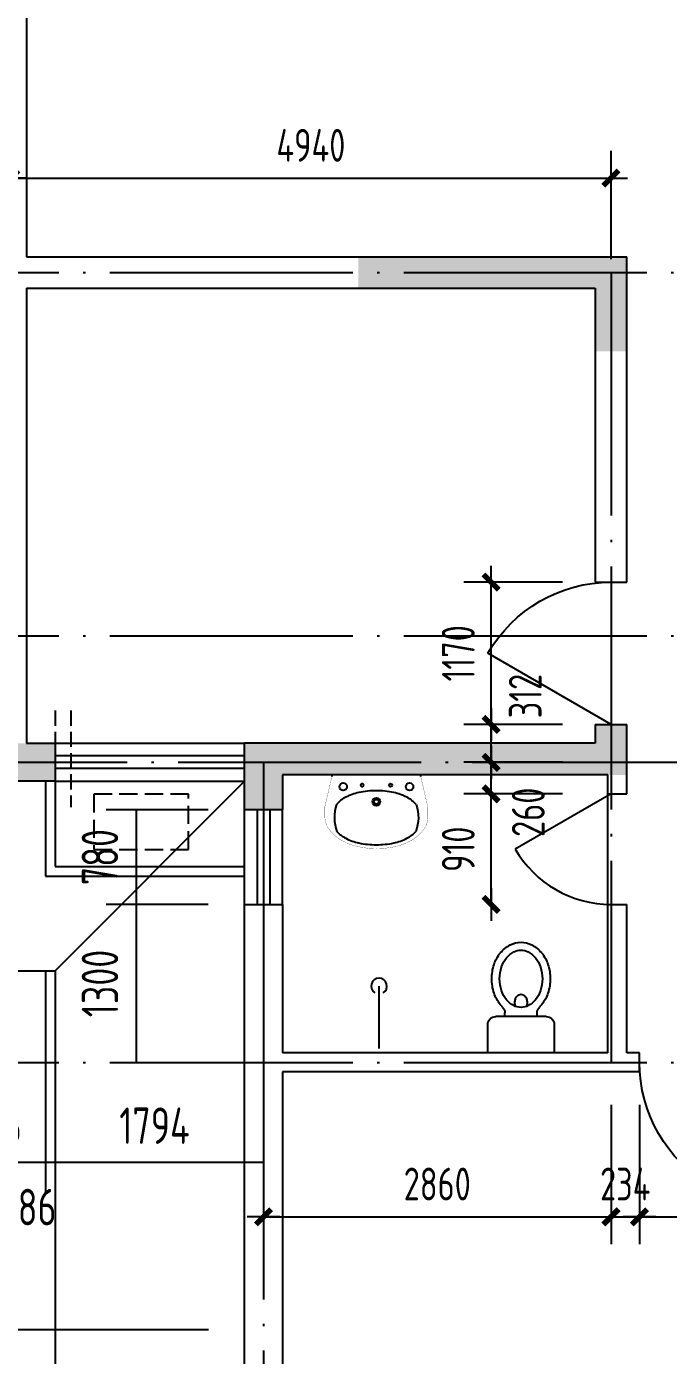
# Model space of a CAD drawing. Extents: x -726032 to 135930, y -151624 to 587044.
# Drawn here: x -689014 to -683732, y 552942 to 563876 of the extents above; entities that cross this region are included whole.
import ezdxf
from ezdxf.enums import TextEntityAlignment as Align

# ---------------------------------------------------------------- set-up
doc = ezdxf.new("R2010")
doc.units = 0
doc.header["$LTSCALE"] = 1000
doc.header["$MEASUREMENT"] = 0
doc.linetypes.add('DASH', pattern=[0.35, 0.25, -0.1])
doc.linetypes.add('DOTE', pattern=[2.42, 2, -0.2, 0.02, -0.2])
doc.layers.get('0').update_dxf_attribs({"linetype": 'CONTINUOUS'})
doc.layers.get('DEFPOINTS').update_dxf_attribs({"color": 1, "linetype": 'CONTINUOUS'})
for name, color, linetype in [('COLUMN', 170, 'CONTINUOUS'), ('DOTE', 8, 'DOTE'), ('GROUND', 45, 'CONTINUOUS'), ('LVTRY', 6, 'CONTINUOUS'), ('PUB_DIM', 245, 'CONTINUOUS'), ('ROOF', 4, 'CONTINUOUS'), ('WALL', 255, 'CONTINUOUS'), ('WINDOW', 155, 'CONTINUOUS'), ('WINDOW_TEXT', 7, 'CONTINUOUS'), ('引线', 213, 'CONTINUOUS'), ('空调', 245, 'CONTINUOUS')]:
    doc.layers.add(name, color=color, linetype=linetype)
doc.styles.add('DIM_FONT', font='isocp.shx', dxfattribs={"width": 0.8})
doc.styles.add('SIMPLEX', font='SIMPLEX.SHX')
doc.dimstyles.new('DIMA', dxfattribs={"dimtxt": 300, "dimasz": 1, "dimexe": 250, "dimexo": 300, "dimgap": 150, "dimtad": 1, "dimdec": 0, "dimzin": 0, "dimdsep": 46, "dimtxsty": 'DIM_FONT', "dimcen": 0.09, "dimse1": 1, "dimclrt": 142, "dimadec": 0, "dimazin": 0, "dimtfac": 1, "dimtdec": 0, "dimtix": 1, "dimtmove": 2, "dimatfit": 3, "dimfxl": 1, "dimtolj": 1, "dimtzin": 0, "dimarcsym": 0})
doc.dimstyles.new('DIMB', dxfattribs={"dimtxt": 300, "dimasz": 1, "dimexe": 250, "dimexo": 300, "dimgap": 150, "dimtad": 1, "dimdec": 0, "dimzin": 0, "dimdsep": 46, "dimtxsty": 'DIM_FONT', "dimcen": 0.09, "dimse2": 1, "dimclrt": 142, "dimadec": 0, "dimazin": 0, "dimtfac": 1, "dimtdec": 0, "dimtix": 1, "dimtmove": 2, "dimatfit": 3, "dimfxl": 1, "dimtolj": 1, "dimtzin": 0, "dimarcsym": 0})
doc.dimstyles.new('DIMN', dxfattribs={"dimtxt": 300, "dimasz": 1, "dimexe": 250, "dimexo": 300, "dimgap": 150, "dimtad": 1, "dimdec": 0, "dimzin": 0, "dimdsep": 46, "dimtxsty": 'DIM_FONT', "dimcen": 0.09, "dimclrt": 142, "dimadec": 0, "dimazin": 0, "dimtfac": 1, "dimtdec": 0, "dimtix": 1, "dimtmove": 2, "dimatfit": 3, "dimfxl": 1, "dimtolj": 1, "dimtzin": 0, "dimarcsym": 0})

# ---------------------------------------------------------------- blocks, each defined once
blk = doc.blocks.new('_DBLK')
blk.add_line((-0.5, 0), (0, -0.866))
blk.add_arc((-0.5, 0), 1, 300, 0)
at = {"layer": 'WINDOW_TEXT', "style": 'SIMPLEX', "flags": 9}
blk.add_attdef('A', text='', height=1, dxfattribs=at).set_placement((0, 1.5), align=Align.MIDDLE)
blk = doc.blocks.new('_DIMX')
blk.add_line((-150, 0), (150, 0))
at = {"const_width": 50}
blk.add_lwpolyline([(-70, -70), (70, 70)], dxfattribs=at)
blk = doc.blocks.new('*D1700')
at = {"layer": 'DEFPOINTS', "color": 0, "transparency": 16777216}
for p in [(-685191, 559304), (-684334, 559304), (-684334, 558134)]:
    blk.add_point(p, dxfattribs=at)
at = {"layer": 'PUB_DIM', "color": 0, "lineweight": -2, "transparency": 16777216}
for p, q in [((-684604, 559304), (-685416, 559304)), ((-685191, 558135), (-685191, 559304))]:
    blk.add_line(p, q, dxfattribs=at)
at = {"layer": 'PUB_DIM', "color": 0, "lineweight": -2, "transparency": 16777216, "xscale": 0.9, "yscale": 0.9, "zscale": 0.9}
for p, rotation in [((-685191, 559304), 90), ((-685191, 558134), 270)]:
    blk.add_blockref('_DIMX', p, dxfattribs=dict(at, rotation=rotation))
at = {"layer": 'PUB_DIM', "color": 142, "transparency": 16777216, "insert": (-685461, 558719), "char_height": 270, "attachment_point": 5, "rotation": 90, "style": 'DIM_FONT'}
blk.add_mtext('\\A1;1170', dxfattribs=at)
blk = doc.blocks.new('*D1701')
at = {"layer": 'DEFPOINTS', "color": 0, "transparency": 16777216}
for p in [(-685191, 558134), (-684334, 558134), (-684334, 557822)]:
    blk.add_point(p, dxfattribs=at)
at = {"layer": 'PUB_DIM', "color": 0, "lineweight": -2, "transparency": 16777216}
for p, q in [((-684604, 558134), (-685416, 558134)), ((-685191, 557823), (-685191, 558134))]:
    blk.add_line(p, q, dxfattribs=at)
at = {"layer": 'PUB_DIM', "color": 0, "lineweight": -2, "transparency": 16777216, "xscale": 0.9, "yscale": 0.9, "zscale": 0.9}
for p, rotation in [((-685191, 558134), 90), ((-685191, 557822), 270)]:
    blk.add_blockref('_DIMX', p, dxfattribs=dict(at, rotation=rotation))
at = {"layer": 'PUB_DIM', "color": 142, "transparency": 16777216, "insert": (-684910, 558367), "char_height": 270, "attachment_point": 5, "rotation": 90, "style": 'DIM_FONT'}
blk.add_mtext('\\A1;312', dxfattribs=at)
blk = doc.blocks.new('*D1286')
at = {"layer": 'DEFPOINTS', "color": 0, "transparency": 16777216}
for p in [(-688858, 556413), (-687064, 556413), (-687064, 554532)]:
    blk.add_point(p, dxfattribs=at)
at = {"layer": 'PUB_DIM', "color": 0, "lineweight": -2, "transparency": 16777216}
for p, q in [((-688858, 556113), (-688858, 554282)), ((-687064, 556113), (-687064, 554282)), ((-688857, 554532), (-687065, 554532))]:
    blk.add_line(p, q, dxfattribs=at)
at = {"layer": 'PUB_DIM', "color": 0, "transparency": 16777216}
for points in [[(-688857, 554532), (-688857, 554532), (-688858, 554532)], [(-687065, 554532), (-687065, 554532), (-687064, 554532)]]:
    blk.add_solid(points, dxfattribs=at)
at = {"layer": 'PUB_DIM', "color": 142, "transparency": 16777216, "insert": (-687961, 554832), "char_height": 300, "attachment_point": 5, "style": 'DIM_FONT'}
blk.add_mtext('\\A1;1794', dxfattribs=at)
blk = doc.blocks.new('*D2545')
at = {"layer": 'DEFPOINTS', "color": 0, "transparency": 16777216}
for p in [(-689144, 556413), (-688858, 556413), (-688858, 554532)]:
    blk.add_point(p, dxfattribs=at)
at = {"layer": 'PUB_DIM', "color": 0, "lineweight": -2, "transparency": 16777216}
for p, q in [((-688858, 556113), (-688858, 554282)), ((-689145, 554532), (-689146, 554532)), ((-689144, 554532), (-688858, 554532)), ((-688857, 554532), (-688856, 554532))]:
    blk.add_line(p, q, dxfattribs=at)
at = {"layer": 'PUB_DIM', "color": 0, "transparency": 16777216}
for points in [[(-689145, 554532), (-689145, 554532), (-689144, 554532)], [(-688857, 554532), (-688857, 554532), (-688858, 554532)]]:
    blk.add_solid(points, dxfattribs=at)
at = {"layer": 'PUB_DIM', "color": 142, "transparency": 16777216, "insert": (-689001, 554162), "char_height": 300, "attachment_point": 5, "style": 'DIM_FONT'}
blk.add_mtext('\\A1;286', dxfattribs=at)
blk = doc.blocks.new('*D3798')
at = {"layer": 'DEFPOINTS', "color": 0, "transparency": 16777216}
for p in [(-689430, 556413), (-689144, 556413), (-689144, 554532)]:
    blk.add_point(p, dxfattribs=at)
at = {"layer": 'PUB_DIM', "color": 0, "lineweight": -2, "transparency": 16777216}
for p, q in [((-689430, 556113), (-689430, 554282)), ((-689431, 554532), (-689432, 554532)), ((-689430, 554532), (-689144, 554532)), ((-689143, 554532), (-689142, 554532))]:
    blk.add_line(p, q, dxfattribs=at)
at = {"layer": 'PUB_DIM', "color": 0, "transparency": 16777216}
for points in [[(-689431, 554532), (-689431, 554532), (-689430, 554532)], [(-689143, 554532), (-689143, 554532), (-689144, 554532)]]:
    blk.add_solid(points, dxfattribs=at)
at = {"layer": 'PUB_DIM', "color": 142, "transparency": 16777216, "insert": (-689287, 554832), "char_height": 300, "attachment_point": 5, "style": 'DIM_FONT'}
blk.add_mtext('\\A1;286', dxfattribs=at)
blk = doc.blocks.new('*D2565')
at = {"layer": 'DEFPOINTS', "color": 0, "transparency": 16777216}
for p in [(-685191, 557822), (-684334, 557822), (-684334, 557562)]:
    blk.add_point(p, dxfattribs=at)
at = {"layer": 'PUB_DIM', "color": 0, "lineweight": -2, "transparency": 16777216}
for p, q in [((-684604, 557822), (-685416, 557822)), ((-685191, 557823), (-685191, 557824)), ((-685191, 557562), (-685191, 557822)), ((-685191, 557562), (-685191, 557561))]:
    blk.add_line(p, q, dxfattribs=at)
at = {"layer": 'PUB_DIM', "color": 0, "lineweight": -2, "transparency": 16777216, "xscale": 0.9, "yscale": 0.9, "zscale": 0.9}
for p, rotation in [((-685191, 557822), 270), ((-685191, 557562), 90)]:
    blk.add_blockref('_DIMX', p, dxfattribs=dict(at, rotation=rotation))
at = {"layer": 'PUB_DIM', "color": 142, "transparency": 16777216, "insert": (-684885, 557411), "char_height": 270, "attachment_point": 5, "rotation": 90, "style": 'DIM_FONT'}
blk.add_mtext('\\A1;260', dxfattribs=at)
blk = doc.blocks.new('*D2566')
at = {"layer": 'DEFPOINTS', "color": 0, "transparency": 16777216}
for p in [(-685191, 557562), (-684334, 557562), (-684334, 556652)]:
    blk.add_point(p, dxfattribs=at)
at = {"layer": 'PUB_DIM', "color": 0, "lineweight": -2, "transparency": 16777216}
for p, q in [((-684604, 557562), (-685416, 557562)), ((-685191, 556653), (-685191, 557562))]:
    blk.add_line(p, q, dxfattribs=at)
at = {"layer": 'PUB_DIM', "color": 0, "lineweight": -2, "transparency": 16777216, "xscale": 0.9, "yscale": 0.9, "zscale": 0.9}
for p, rotation in [((-685191, 557562), 90), ((-685191, 556652), 270)]:
    blk.add_blockref('_DIMX', p, dxfattribs=dict(at, rotation=rotation))
at = {"layer": 'PUB_DIM', "color": 142, "transparency": 16777216, "insert": (-685461, 557107), "char_height": 270, "attachment_point": 5, "rotation": 90, "style": 'DIM_FONT'}
blk.add_mtext('\\A1;910', dxfattribs=at)
blk = doc.blocks.new('_LV5')
for p, q in [((210.1, 0), (-210.1, 0)), ((-210.1, 0), (-210.1, -180)), ((210.1, -180), (210.1, 0)), ((160.1, -230), (-160.1, -230)), ((-101.4, -230), (-101.4, -254.3)), ((101.4, -230), (101.4, -254.1))]:
    blk.add_line(p, q)
blk.add_lwpolyline([(-135.1, -469.4, 0.080312), (-123, -544.2, 0.089014), (-91.8, -601.5, 0.104918), (-45.6, -639.3, 0.119812), (0.1, -650.4, 0.119812), (45.8, -639.3, 0.104918), (92, -601.5, 0.089014), (123.2, -544.2, 0.080312), (135.3, -469.4, 0.080312), (123.2, -394.6, 0.089014), (92, -337.3, 0.104918), (45.8, -299.5, 0.119812), (0.1, -288.4, 0.119812), (-45.6, -299.5, 0.104918), (-91.8, -337.3, 0.089014), (-123, -394.6, 0.080312)], format="xyb", close=True)
for points in [[(-38.7, -318.5, 0.073567), (-35.6, -339.5, 0.084454), (-27.4, -356, 0.10642), (-14.1, -367.8, 0.129709), (0, -371.5, 0.129709), (14.1, -367.8, 0.10642), (27.4, -356, 0.084454), (35.6, -339.5, 0.073567), (38.7, -318.5, 0.073567), (35.6, -297.5, 0.014016), (34.7, -294.6, 0.10642)], [(-34.7, -294.7, 0.013578), (-35.6, -297.5, 0.073567), (-38.7, -318.5, 0.073567)]]:
    blk.add_lwpolyline(points, format="xyb")
for centre, radius, start, end in [((-160.1, -180), 50, 180, 270), ((160.1, -180), 50, 270, 0), ((52.2, -452.8), 234.6, 141.28635, 161.63333), ((20.4, -427.3), 193.8, 134.81437, 141.28635), ((-151.4, -254.3), 50, 314.81437, 0), ((151.4, -254.1), 50, 180, 225.25549), ((-20.2, -427.3), 193.8, 38.71365, 45.25549), ((-52, -452.8), 234.6, 18.36667, 38.71365), ((102.3, -469.4), 287.4, 161.63333, 180), ((-102.1, -469.4), 287.4, 0, 18.36667), ((102.3, -469.4), 287.4, 180, 198.36667), ((-102.1, -469.4), 287.4, 341.63333, 0), ((52.2, -486), 234.6, 198.36667, 218.71365), ((-52, -486), 234.6, 321.28635, 341.63333), ((20.4, -511.6), 193.8, 218.71365, 242.67141), ((-20.2, -511.6), 193.8, 297.32859, 321.28635), ((0.1, -550.8), 149.6, 242.67141, 270), ((0.1, -550.8), 149.6, 270, 297.32859)]:
    blk.add_arc(centre, radius, start, end)
blk = doc.blocks.new('_LV10')
blk.add_line((0, -37), (0, -432))
blk.add_arc((0, -432), 50, 121.03319, 58.96681)
blk = doc.blocks.new('M_E11')
for p, q in [((-280, -10), (-280, 0)), ((280, 0), (280, -10)), ((-250.5, -188.9), (-250.5, -185.7)), ((-247.8, -182.8), (-250.2, -184.9))]:
    blk.add_line(p, q)
at = {"const_width": 1.5}
for points in [[(-280, 0), (280, 0)], [(-325.7, -199.5), (-280, -5)], [(325.7, -203.7), (280, -5)]]:
    blk.add_lwpolyline(points, dxfattribs=at)
for points in [[(253, -188.3, 0.098208), (193.2, -140.8, 0.066287), (110.4, -111.4, 0.052428), (0, -99.8, 0.052428), (-110.4, -111.4, 0.066287), (-193.2, -140.8, 0.093876), (-250.8, -185.7, 0.171377)], [(-249.5, -357.7, 0.091341), (-193.2, -401.2, 0.066287), (-110.4, -430.6, 0.052428), (0, -442.2, 0.052428), (110.4, -430.6, 0.066287), (193.2, -401.2, 0.091756), (249.7, -357.5, 0.171377)]]:
    blk.add_lwpolyline(points, format="xyb")
for points in [[(-325.7, -199.5, 0.008223), (-325.7, -203.7, 0.149285)], [(-325.7, -265.7, 0.149285), (-304.4, -336.6, 0.107079), (-230.9, -407.7, 0.075625), (-131, -450.5, 0.062436), (-0.8, -467.3, 0.062436), (129.6, -451.5, 0.075625), (229.8, -409.6, 0.107079), (303.8, -339.1, 0.149285), (325.7, -268.3, 0.005205), (325.7, -265.7, 0.086596)]]:
    blk.add_lwpolyline(points, format="xyb", dxfattribs=at)
at = {"const_width": 1.5, "flags": 128}
for points in [[(-325.7, -203.7), (-325.7, -268.3)], [(325.7, -203.7), (325.7, -268.3)]]:
    blk.add_lwpolyline(points, dxfattribs=at)
at = {"flags": 128}
for points in [[(-253, -188.3, 0.172546), (-249.7, -357.5, 0.726395)], [(253, -188.3, -0.172546), (249.7, -357.5, -0.726395)]]:
    blk.add_lwpolyline(points, format="xyb", dxfattribs=at)
for centre, radius in [((-210, -75), 24), ((-210, -75), 24), ((-210, -75), 24), ((-90, -65), 10), ((90, -65), 10), ((210, -75), 24), ((0, -170), 25), ((0, -170), 15)]:
    blk.add_circle(centre, radius)
blk.add_arc((-249.5, -185.7), 1, 131.32236, 180)
at = {"width": 0.8, "flags": 9}
for tag in ['XSIZE', 'YSIZE']:
    blk.add_attdef(tag, (0, 0), '', height=0.5, dxfattribs=at)
blk = doc.blocks.new('_WBLK')
for p, q in [((-0.5, 0.5), (0.5, 0.5)), ((0.5, 0.1667), (-0.5, 0.1667)), ((0.5, -0.1667), (-0.5, -0.1667)), ((-0.5, -0.5), (0.5, -0.5))]:
    blk.add_line(p, q)
at = {"layer": 'WINDOW_TEXT', "style": 'SIMPLEX', "flags": 9}
blk.add_attdef('A', text='', height=1, dxfattribs=at).set_placement((0, 1.5), align=Align.MIDDLE)
blk = doc.blocks.new('*D2567')
at = {"layer": 'DEFPOINTS', "color": 0, "transparency": 16777216}
for p in [(-688110, 556652), (-687220, 556652), (-687220, 555352)]:
    blk.add_point(p, dxfattribs=at)
at = {"layer": 'PUB_DIM', "color": 0, "lineweight": -2, "transparency": 16777216}
for p, q in [((-687520, 556652), (-688360, 556652)), ((-688110, 555353), (-688110, 556651))]:
    blk.add_line(p, q, dxfattribs=at)
at = {"layer": 'PUB_DIM', "color": 0, "transparency": 16777216}
for points in [[(-688110, 556651), (-688110, 556651), (-688110, 556652)], [(-688110, 555353), (-688110, 555353), (-688110, 555352)]]:
    blk.add_solid(points, dxfattribs=at)
at = {"layer": 'PUB_DIM', "color": 142, "transparency": 16777216, "insert": (-688410, 556002), "char_height": 300, "attachment_point": 5, "rotation": 90, "style": 'DIM_FONT'}
blk.add_mtext('\\A1;1300', dxfattribs=at)
blk = doc.blocks.new('*D1305')
at = {"layer": 'DEFPOINTS', "color": 0, "transparency": 16777216}
for p in [(-688110, 557432), (-687220, 557432), (-687220, 556652)]:
    blk.add_point(p, dxfattribs=at)
at = {"layer": 'PUB_DIM', "color": 0, "lineweight": -2, "transparency": 16777216}
for p, q in [((-687520, 557432), (-688360, 557432)), ((-688110, 556653), (-688110, 557431)), ((-687520, 556652), (-688360, 556652))]:
    blk.add_line(p, q, dxfattribs=at)
at = {"layer": 'PUB_DIM', "color": 0, "transparency": 16777216}
for points in [[(-688110, 557431), (-688110, 557431), (-688110, 557432)], [(-688110, 556653), (-688110, 556653), (-688110, 556652)]]:
    blk.add_solid(points, dxfattribs=at)
at = {"layer": 'PUB_DIM', "color": 142, "transparency": 16777216, "insert": (-688410, 557042), "char_height": 300, "attachment_point": 5, "rotation": 90, "style": 'DIM_FONT'}
blk.add_mtext('\\A1;780', dxfattribs=at)
blk = doc.blocks.new('*D2569')
at = {"layer": 'DEFPOINTS', "color": 0, "transparency": 16777216}
for p in [(-684204, 555274), (-683970, 555274), (-683970, 554082)]:
    blk.add_point(p, dxfattribs=at)
at = {"layer": 'PUB_DIM', "color": 0, "lineweight": -2, "transparency": 16777216}
for p, q in [((-683970, 555004), (-683970, 553857)), ((-684205, 554082), (-684206, 554082)), ((-684204, 554082), (-683970, 554082)), ((-683969, 554082), (-683968, 554082))]:
    blk.add_line(p, q, dxfattribs=at)
at = {"layer": 'PUB_DIM', "color": 0, "lineweight": -2, "transparency": 16777216, "xscale": 0.9, "yscale": 0.9, "zscale": 0.9}
blk.add_blockref('_DIMX', (-684204, 554082), dxfattribs=at)
at = {"layer": 'PUB_DIM', "color": 0, "lineweight": -2, "transparency": 16777216, "xscale": 0.9, "yscale": 0.9, "zscale": 0.9, "rotation": 180}
blk.add_blockref('_DIMX', (-683970, 554082), dxfattribs=at)
at = {"layer": 'PUB_DIM', "color": 142, "transparency": 16777216, "insert": (-684087, 554352), "char_height": 270, "attachment_point": 5, "style": 'DIM_FONT'}
blk.add_mtext('\\A1;234', dxfattribs=at)
blk = doc.blocks.new('*D2570')
at = {"layer": 'DEFPOINTS', "color": 0, "transparency": 16777216}
for p in [(-687064, 555274), (-684204, 555274), (-684204, 554082)]:
    blk.add_point(p, dxfattribs=at)
at = {"layer": 'PUB_DIM', "color": 0, "lineweight": -2, "transparency": 16777216}
for p, q in [((-684204, 555004), (-684204, 553857)), ((-687063, 554082), (-684205, 554082))]:
    blk.add_line(p, q, dxfattribs=at)
at = {"layer": 'PUB_DIM', "color": 0, "lineweight": -2, "transparency": 16777216, "xscale": 0.9, "yscale": 0.9, "zscale": 0.9, "rotation": 180}
blk.add_blockref('_DIMX', (-687064, 554082), dxfattribs=at)
at = {"layer": 'PUB_DIM', "color": 0, "lineweight": -2, "transparency": 16777216, "xscale": 0.9, "yscale": 0.9, "zscale": 0.9}
blk.add_blockref('_DIMX', (-684204, 554082), dxfattribs=at)
at = {"layer": 'PUB_DIM', "color": 142, "transparency": 16777216, "insert": (-685634, 554352), "char_height": 270, "attachment_point": 5, "style": 'DIM_FONT'}
blk.add_mtext('\\A1;2860', dxfattribs=at)
blk = doc.blocks.new('*D2571')
at = {"layer": 'DEFPOINTS', "color": 0, "transparency": 16777216}
for p in [(-683970, 555274), (-682800, 555274), (-682800, 554082)]:
    blk.add_point(p, dxfattribs=at)
at = {"layer": 'PUB_DIM', "color": 0, "lineweight": -2, "transparency": 16777216}
for p, q in [((-682800, 555004), (-682800, 553857)), ((-683969, 554082), (-682801, 554082))]:
    blk.add_line(p, q, dxfattribs=at)
at = {"layer": 'PUB_DIM', "color": 0, "lineweight": -2, "transparency": 16777216, "xscale": 0.9, "yscale": 0.9, "zscale": 0.9, "rotation": 180}
blk.add_blockref('_DIMX', (-683970, 554082), dxfattribs=at)
at = {"layer": 'PUB_DIM', "color": 0, "lineweight": -2, "transparency": 16777216, "xscale": 0.9, "yscale": 0.9, "zscale": 0.9}
blk.add_blockref('_DIMX', (-682800, 554082), dxfattribs=at)
at = {"layer": 'PUB_DIM', "color": 142, "transparency": 16777216, "insert": (-683385, 554352), "char_height": 270, "attachment_point": 5, "style": 'DIM_FONT'}
blk.add_mtext('\\A1;1170', dxfattribs=at)
blk = doc.blocks.new('*D2715')
at = {"layer": 'DEFPOINTS', "color": 0, "transparency": 16777216}
for p in [(-684204, 562629), (-689144, 561692), (-684204, 561692)]:
    blk.add_point(p, dxfattribs=at)
at = {"layer": 'PUB_DIM', "color": 0, "lineweight": -2, "transparency": 16777216}
for p, q in [((-684204, 561962), (-684204, 562854)), ((-689143, 562629), (-684205, 562629))]:
    blk.add_line(p, q, dxfattribs=at)
at = {"layer": 'PUB_DIM', "color": 0, "lineweight": -2, "transparency": 16777216, "xscale": 0.9, "yscale": 0.9, "zscale": 0.9, "rotation": 180}
blk.add_blockref('_DIMX', (-689144, 562629), dxfattribs=at)
at = {"layer": 'PUB_DIM', "color": 0, "lineweight": -2, "transparency": 16777216, "xscale": 0.9, "yscale": 0.9, "zscale": 0.9}
blk.add_blockref('_DIMX', (-684204, 562629), dxfattribs=at)
at = {"layer": 'PUB_DIM', "color": 142, "transparency": 16777216, "insert": (-686674, 562899), "char_height": 270, "attachment_point": 5, "style": 'DIM_FONT'}
blk.add_mtext('\\A1;4940', dxfattribs=at)
blk = doc.blocks.new('*D2719')
at = {"layer": 'DEFPOINTS', "color": 0, "transparency": 16777216}
for p in [(-694084, 562629), (-694084, 561692), (-689144, 561692)]:
    blk.add_point(p, dxfattribs=at)
at = {"layer": 'PUB_DIM', "color": 0, "lineweight": -2, "transparency": 16777216}
for p, q in [((-694084, 561962), (-694084, 562854)), ((-689145, 562629), (-694083, 562629))]:
    blk.add_line(p, q, dxfattribs=at)
at = {"layer": 'PUB_DIM', "color": 0, "lineweight": -2, "transparency": 16777216, "xscale": 0.9, "yscale": 0.9, "zscale": 0.9, "rotation": 180}
blk.add_blockref('_DIMX', (-694084, 562629), dxfattribs=at)
at = {"layer": 'PUB_DIM', "color": 0, "lineweight": -2, "transparency": 16777216, "xscale": 0.9, "yscale": 0.9, "zscale": 0.9}
blk.add_blockref('_DIMX', (-689144, 562629), dxfattribs=at)
at = {"layer": 'PUB_DIM', "color": 142, "transparency": 16777216, "insert": (-691614, 562899), "char_height": 270, "attachment_point": 5, "style": 'DIM_FONT'}
blk.add_mtext('\\A1;4940', dxfattribs=at)

msp = doc.modelspace()

# ---------------------------------------------------------------- linework, layer by layer
at = {"layer": 'COLUMN'}
for points in [[(-686283.9, 561982.4), (-686283.9, 561722.4), (-684073.9, 561982.4), (-684333.9, 561722.4)], [(-684333.9, 561722.4), (-684333.9, 561202.4), (-684073.9, 561982.4), (-684073.9, 561202.4)], [(-684333.9, 558134.4), (-684333.9, 557978.4), (-684073.9, 558134.4), (-684073.9, 557718.4)], [(-689507.9, 557978.4), (-689507.9, 557666.4), (-688779.9, 557978.4), (-688779.9, 557666.4)], [(-687219.9, 557978.4), (-687219.9, 557432.4), (-686907.9, 557718.4), (-686907.9, 557432.4)], [(-687219.9, 557978.4), (-686907.9, 557718.4), (-684333.9, 557978.4), (-684073.9, 557718.4)]]:
    msp.add_solid(points, dxfattribs=at)
at = {"layer": 'DOTE'}
for p, q in [((-712529.2, 561852.4), (-642897.4, 561852.4)), ((-684203.9, 561852.4), (-684203.9, 555352.4)), ((-712529.2, 558862.4), (-642897.4, 558862.4)), ((-711965.6, 557822.4), (-642897.4, 557822.4)), ((-687063.9, 557822.4), (-687063.9, 546480.4)), ((-712529.2, 555352.4), (-642897.4, 555352.4))]:
    msp.add_line(p, q, dxfattribs=at)
at = {"layer": 'GROUND'}
for p, q in [((-688779.9, 556106.4), (-687219.9, 557666.4)), ((-684229.9, 556652.4), (-684229.9, 557562.4)), ((-689507.9, 556106.4), (-688779.9, 556106.4)), ((-688779.9, 556106.4), (-688779.9, 548306.4))]:
    msp.add_line(p, q, dxfattribs=at)
at = {"layer": 'ROOF'}
for p, q in [((-688857.9, 557666.4), (-688857.9, 556886.4)), ((-688779.9, 557666.4), (-688779.9, 556964.4)), ((-688857.9, 556886.4), (-687219.9, 556886.4)), ((-688779.9, 556964.4), (-687219.9, 556964.4))]:
    msp.add_line(p, q, dxfattribs=at)
at = {"layer": 'WALL'}
for p, q in [((-689013.9, 567546.4), (-689013.9, 561982.4)), ((-689013.9, 561982.4), (-684073.9, 561982.4)), ((-684073.9, 559304.4), (-684073.9, 561982.4)), ((-689013.9, 561722.4), (-689013.9, 557978.4)), ((-689013.9, 561722.4), (-684333.9, 561722.4)), ((-684333.9, 561722.4), (-684333.9, 559304.4)), ((-684333.9, 559304.4), (-684073.9, 559304.4)), ((-684333.9, 558134.4), (-684073.9, 558134.4)), ((-684333.9, 558134.4), (-684333.9, 557978.4)), ((-684073.9, 557562.4), (-684073.9, 558134.4)), ((-689013.9, 557978.4), (-688779.9, 557978.4)), ((-688779.9, 557978.4), (-688779.9, 557666.4)), ((-687219.9, 557432.4), (-687219.9, 557978.4)), ((-684333.9, 557978.4), (-687219.9, 557978.4)), ((-688779.9, 557666.4), (-689507.9, 557666.4)), ((-686907.9, 557718.4), (-686907.9, 557432.4)), ((-684229.9, 557718.4), (-686907.9, 557718.4)), ((-684229.9, 557562.4), (-684229.9, 557718.4)), ((-684229.9, 557562.4), (-684073.9, 557562.4)), ((-687219.9, 557432.4), (-686907.9, 557432.4)), ((-687219.9, 556652.4), (-686907.9, 556652.4)), ((-687219.9, 549866.4), (-687219.9, 556652.4)), ((-686907.9, 556652.4), (-686907.9, 555430.4)), ((-684229.9, 555430.4), (-684229.9, 556652.4)), ((-684229.9, 556652.4), (-684073.9, 556652.4)), ((-684073.9, 555430.4), (-684073.9, 556652.4)), ((-684229.9, 555430.4), (-686907.9, 555430.4)), ((-683969.9, 555430.4), (-684073.9, 555430.4)), ((-683969.9, 555274.4), (-683969.9, 555430.4)), ((-683969.9, 555274.4), (-686907.9, 555274.4)), ((-686907.9, 555274.4), (-686907.9, 550178.4))]:
    msp.add_line(p, q, dxfattribs=at)
at = {"layer": '引线'}
msp.add_lwpolyline([(-691379.9, 556434.6), (-690797.9, 553154.5), (-687516.5, 553154.5)], dxfattribs=at)
at = {"layer": '空调', "linetype": 'DASH', "ltscale": 0.5}
for p, q in [((-688779.9, 558248.3), (-688779.9, 557454.2)), ((-688649.9, 558248.3), (-688649.9, 557454.2))]:
    msp.add_line(p, q, dxfattribs=at)
at = {"layer": '空调', "linetype": 'DASH', "ltscale": 0.6}
msp.add_lwpolyline([(-688460.7, 557105), (-687680.7, 557105), (-687680.7, 557560), (-688460.7, 557560)], close=True, dxfattribs=at)

# ---------------------------------------------------------------- block references
at = {"layer": 'LVTRY', "xscale": 1.299999999999272, "yscale": 1.299999999999272, "zscale": 1.299999999999272}
msp.add_blockref('M_E11', (-686135.2, 557718.4), dxfattribs=at)
at = {"layer": 'LVTRY', "rotation": 180}
for name, p, xscale, yscale, zscale in [('_LV5', (-684944.9, 555430.4), -1.299999999999272, 1.30000000000291, 1.3), ('_LV10', (-686113.4, 555418.8), 1.299999999999272, 1.299999999999272, 1.299999999999272)]:
    msp.add_blockref(name, p, dxfattribs=dict(at, xscale=xscale, yscale=yscale, zscale=zscale))
at = {"layer": 'WINDOW'}
for name, p, xscale, yscale, zscale, rotation in [('_DBLK', (-684203.9, 558719.4), -1170, 1170, 1170, 270), ('_DBLK', (-684203.9, 557107.4), 910, 910, 910, 270), ('_WBLK', (-687063.9, 557042.4), -780, 312, 780, 270), ('_DBLK', (-683384.9, 555352.4), 1170, -1170, 1170, 180)]:
    msp.add_blockref(name, p, dxfattribs=dict(at, xscale=xscale, yscale=yscale, zscale=zscale, rotation=rotation))
at = {"layer": 'WINDOW', "xscale": 1560, "yscale": 312, "zscale": 1560}
msp.add_blockref('_WBLK', (-687999.9, 557822.4), dxfattribs=at)

# ---------------------------------------------------------------- dimensions: what is measured, and where the dimension line sits
at = {"layer": 'PUB_DIM'}
for base, p2, picture, middle in [((-694083.9, 562629.2), (-694083.9, 561692.2), '*D2719', (-691613.9, 562899.2)), ((-684203.9, 562629.2), (-684203.9, 561692.2), '*D2715', (-686673.9, 562899.2))]:
    dim = msp.add_linear_dim(base=base, p1=(-689143.9, 561692.2), p2=p2, dimstyle='DIMA', override={"dimscale": 0.9, "dimblk1": '_DIMX', "dimblk2": '_DIMX', "dimsah": 1}, dxfattribs=at)
    dim.commit()
    dim.dimension.update_dxf_attribs({"geometry": picture, "text_midpoint": middle})
for p1, p2, distance, picture, middle in [((-684333.9, 558134.4), (-684333.9, 559304.4), 857.1, '*D1700', (-685461, 558719.4)), ((-684333.9, 556652.4), (-684333.9, 557562.4), 857.1, '*D2566', (-685461, 557107.4)), ((-687063.9, 555274.4), (-684203.9, 555274.4), -1192.9, '*D2570', (-685633.9, 554351.6)), ((-684203.9, 555274.4), (-683969.9, 555274.4), -1192.9, '*D2569', (-684086.9, 554351.6)), ((-683969.9, 555274.4), (-682799.9, 555274.4), -1192.9, '*D2571', (-683384.9, 554351.5))]:
    dim = msp.add_aligned_dim(p1=p1, p2=p2, distance=distance, dimstyle='DIMA', override={"dimscale": 0.9, "dimblk1": '_DIMX', "dimblk2": '_DIMX', "dimsah": 1}, dxfattribs=at)
    dim.commit()
    dim.dimension.update_dxf_attribs({"geometry": picture, "text_midpoint": middle})
for base, p1, p2, picture, middle in [((-685191, 558134.4), (-684333.9, 557822.4), (-684333.9, 558134.4), '*D1701', (-684910.4, 558367.3)), ((-685191, 557822.4), (-684333.9, 557562.4), (-684333.9, 557822.4), '*D2565', (-684884.9, 557411.1))]:
    dim = msp.add_linear_dim(base=base, p1=p1, p2=p2, angle=90, dimstyle='DIMA', override={"dimscale": 0.9, "dimblk1": '_DIMX', "dimblk2": '_DIMX', "dimsah": 1}, dxfattribs=at)
    dim.commit()
    dim.dimension.update_dxf_attribs({"geometry": picture, "text_midpoint": middle, "dimtype": 161})
for p1, p2, dimstyle, picture, middle in [((-687219.9, 556652.3), (-687219.9, 557432.3), 'DIMN', '*D1305', (-688409.9, 557042.3)), ((-687219.9, 555352.3), (-687219.9, 556652.3), 'DIMA', '*D2567', (-688409.9, 556002.3))]:
    dim = msp.add_aligned_dim(p1=p1, p2=p2, distance=890, dimstyle=dimstyle, dxfattribs=at)
    dim.commit()
    dim.dimension.update_dxf_attribs({"geometry": picture, "text_midpoint": middle})
for base, p1, p2, dimstyle, picture, middle in [((-689143.9, 554532), (-689429.9, 556413.5), (-689143.9, 556413.5), 'DIMB', '*D3798', (-689286.9, 554832.1)), ((-687063.9, 554532), (-688857.9, 556413.5), (-687063.9, 556413.5), 'DIMN', '*D1286', (-687960.9, 554832))]:
    dim = msp.add_linear_dim(base=base, p1=p1, p2=p2, dimstyle=dimstyle, dxfattribs=at)
    dim.commit()
    dim.dimension.update_dxf_attribs({"geometry": picture, "text_midpoint": middle})
dim = msp.add_linear_dim(base=(-688857.9, 554532), p1=(-689143.9, 556413.5), p2=(-688857.9, 556413.5), dimstyle='DIMA', dxfattribs=at)
dim.commit()
dim.dimension.update_dxf_attribs({"geometry": '*D2545', "text_midpoint": (-689000.9, 554161.5), "dimtype": 160})

doc.saveas('drawing.dxf')
